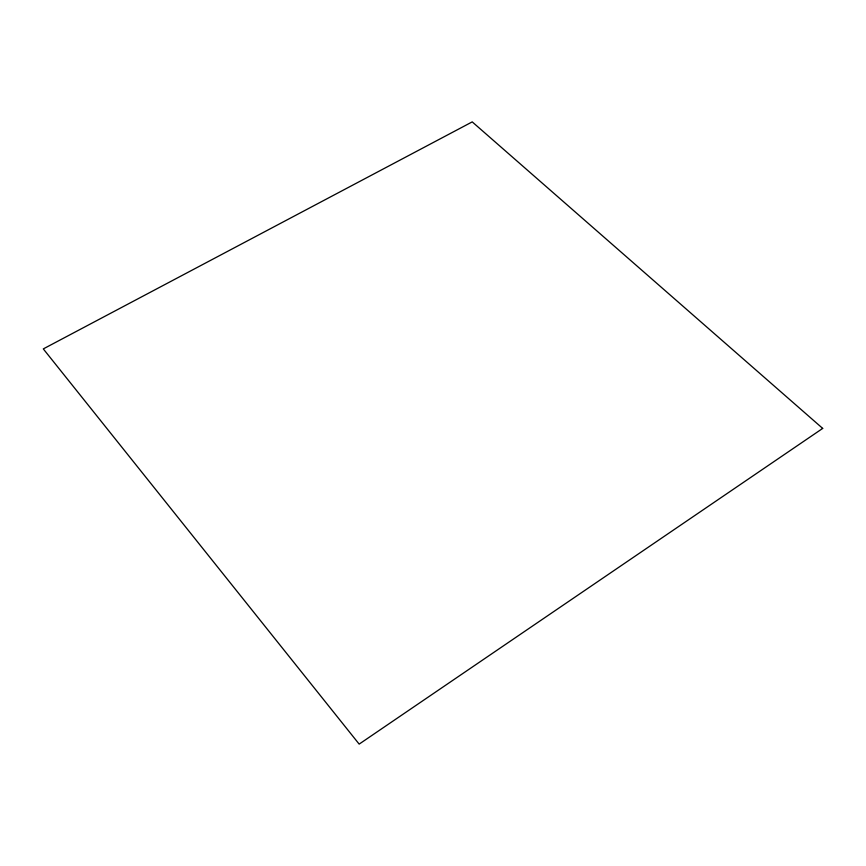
<?xml version="1.0" encoding="UTF-8"?>
<svg xmlns="http://www.w3.org/2000/svg" width="866" height="866" viewBox="0 0 866 866"><rect width="100%" height="100%" fill="white"/><g stroke="black" fill="none" stroke-linecap="round" stroke-linejoin="round"><path stroke-width="1.3" d="M822.7 428.41L359.163 744.111L43.3 348.901L472.219 121.889L822.7 428.41"/></g></svg>
